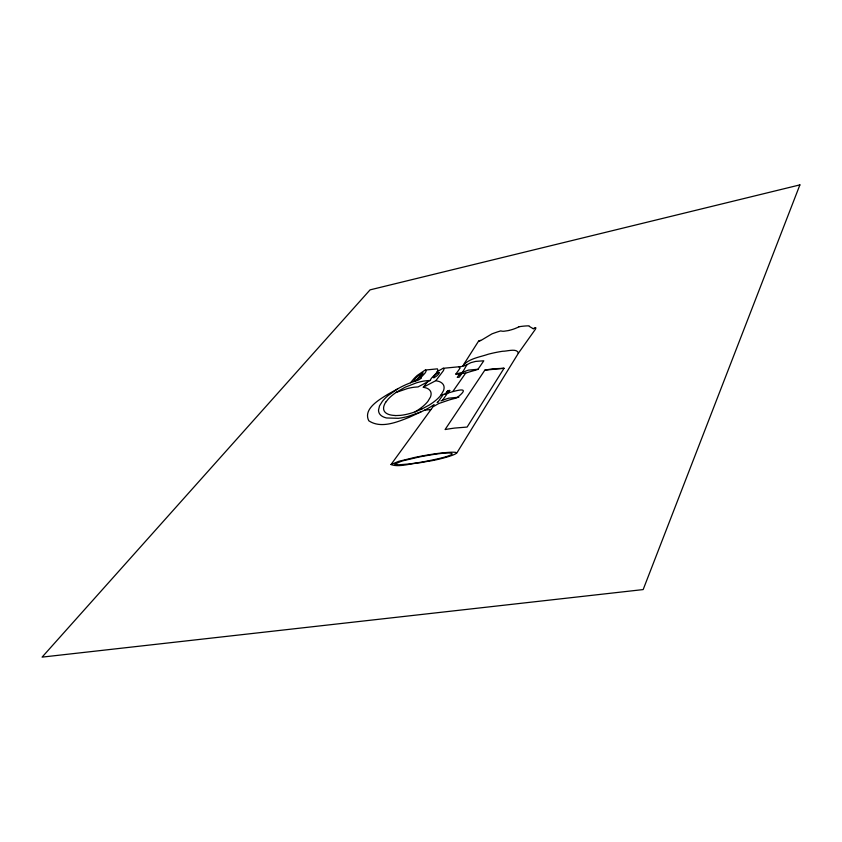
<?xml version="1.0" encoding="UTF-8"?>
<svg xmlns="http://www.w3.org/2000/svg" width="842" height="842" viewBox="0 0 842 842"><rect width="100%" height="100%" fill="white"/><g stroke="black" fill="none" stroke-linecap="round" stroke-linejoin="round"><path stroke-width="1.26" d="M479.087 340.852L481.771 339.947A16.051 5.473 -22.9 0 0 482.056 339.789L491.97 333.864A46.92 16.619 -22.7 0 1 500.864 330.864A11.072 3.8 -22.4 0 0 503.969 331.232L508.579 330.559M459.858 367.986L458.974 366.786M391.025 464.531L398.624 461.374L414.685 457.448A237.739 106.913 -27.4 0 1 438.387 453.364C478.445 448.639 441.366 459.7 427.231 461.427A200.175 72.149 -22.8 0 1 419.358 462.847C410.528 463.437 398.687 467.584 391.025 464.531L432.956 406.833L438.703 403.539L449.365 399.908A78.317 30.617 -24.1 0 1 455.638 398.224A36.406 13.293 -23.3 0 0 456.669 397.961C476.035 382.826 447.639 393.561 440.966 395.066A33.385 12.114 -24.2 0 1 438.556 397.803L437.808 398.54A29.912 10.872 -24.2 0 1 428.999 405.181L421.326 409.286M465.637 373.153A59.129 22.155 -23.5 0 1 474.909 370.364L477.951 369.354L483.803 360.797L475.751 361.386L471.099 362.586A4.957 1.768 -23.1 0 0 470.036 363.081L467.005 364.649A8.62 3.052 -23.2 0 1 461.784 366.502L443.039 368.312L437.082 371.743M456.743 453.133L518.377 353.23C517.335 347.851 506.916 351.398 502.737 351.251A73.275 27.207 -23.3 0 0 488.244 354.219C479.445 357.271 468.32 358.524 462.342 366.386M504.042 368.291L467.11 427.062L454.691 428.073A147.066 61.887 -25.5 0 0 445.071 429.557L484.834 370.164L486.297 369.88A77.401 29.428 -23.6 0 1 493.349 368.796L504.042 368.291L484.834 370.164M463.532 364.754L478.151 341.778A8.188 2.831 -22.8 0 1 479.109 340.673M385.847 402.087L388.309 398.982A31.059 11.188 -24.2 0 1 396.361 392.246L405.107 387.236L416.411 382.857A33.448 12.062 -24.2 0 1 423.863 381.047L430.43 380.352C430.157 377.669 440.208 371.796 437.387 368.849L425.147 370.059L417.306 375.395A45.3 16.177 -23.5 0 0 414.043 378.542L410.507 382.752M438.04 401.939L443.113 394.719M452.901 391.393L465.668 373.111L461.9 373.48L458.985 374.953M518.272 353.387L535.238 329.485A8.694 3.042 -22.2 0 0 535.68 327.854L533.228 328.685L535.691 327.854M447.407 393.393L442.492 400.266A5.81 2.147 -23.8 0 1 440.976 400.866M459.9 367.975A19.482 6.915 -23.6 0 1 458.606 370.238L455.848 374.069L462.521 372.301L467.005 364.649M447.765 393.225L449.754 390.446L447.681 390.656L445.092 394.245M461.9 373.48L459.237 377.195L457.227 377.395L459.911 373.669L455.848 374.069M440.966 395.066L443.502 390.667A40.742 14.746 -24.3 0 0 443.545 385.12L443.292 384.657A43.731 15.83 -24.3 0 0 439.229 381.531L435.861 380.658L423.305 387.215L426.557 388.078A41.837 15.156 -24.5 0 1 430.409 391.151L430.641 391.593A39.048 14.146 -24.5 0 1 430.451 397.045L427.883 401.36A32.354 11.746 -24.4 0 1 424.652 404.844A29.133 10.588 -24.4 0 1 415.138 411.833L412.327 412.78A32.122 11.662 -24.1 0 1 400.445 415.369L395.056 415.601M435.861 380.658L443.429 370.627L444.092 368.722L443.26 368.291M423.305 387.215L427.41 381.963M420.937 378.1C420.695 376.469 428.073 371.89 425.61 369.975M477.982 369.27L468.352 370.133L462.521 372.301M417.306 379.426L418.695 378.332A24.039 8.336 -24.2 0 0 422.031 375.016L423.042 372.774L417.779 375.995A28.196 9.999 -23.7 0 0 416.127 377.574L413.875 380.805L415.127 380.816A2.863 1.01 -24 0 0 415.506 380.616L417.306 379.426A4.136 1.452 -23.9 0 1 417.59 378.784A13.967 4.926 -23.8 0 1 421.337 375.058M437.135 402.508L437.293 402.392A3 1.116 -23.8 0 1 438.029 401.95M434.188 404.592L433.409 405.107M397.813 388.772L388.046 395.614A40.153 14.482 -24.1 0 0 382.373 401.329L379.51 405.907L378.532 410.033A49.057 17.735 -24 0 0 386.594 417.979L398.34 418.316A40.721 14.756 -24.1 0 0 408.065 416.411L420.884 411.938M430.43 380.352L418.053 386.92L414.464 387.194A33.375 12.062 -24.4 0 0 407.665 388.478L396.045 392.456M480.687 340.526L479.603 340.978M446.818 391.856L449.754 390.446M442.492 400.266L448.512 398.203L458.837 397.213M421.747 409.086L415.074 411.843M430.957 409.475L429.725 409.633M424.589 410.18L429.515 409.654M533.165 328.685L529.397 326.443A25.502 8.852 -21.7 0 1 529.102 325.843A49.404 17.556 -22.7 0 0 518.946 326.749M395.203 415.474A41.184 14.882 -24 0 1 385.762 402.108M433.409 377.048A6.915 2.463 -23.6 0 0 433.262 377.332L433.883 377.858L436.598 376.048A15.672 5.515 -23.8 0 0 438.082 374.658A12.683 4.473 -23.8 0 0 438.819 373.785L439.324 372.459L437.514 373.132A5.947 2.116 -23.6 0 0 437.23 373.332M433.493 377.027A12.788 4.557 -23.6 0 1 437.272 373.332M519.051 326.759A14.746 5.052 -22.3 0 1 508.663 330.443M421.095 378.069A4.452 1.568 -24 0 1 416.558 380.752A32.912 11.83 -24.2 0 0 400.129 387.488L387.499 394.498C379.1 399.803 362.86 408.98 368.785 420.779C380.973 428.936 397.108 422.105 409.412 417.243L422.326 411.264A32.712 11.914 -24.1 0 0 433.062 405.328M421.316 375.048A4.284 1.505 -23.8 0 1 422.663 374.153M394.919 464.037L398.624 464.826L409.37 463.942A160.959 59.277 -23.1 0 0 433.704 459.721C461.3 453.922 455.743 450.67 430.462 454.975A223.077 99.693 -27.2 0 0 419.274 456.964L401.834 461.058L394.919 464.037M799.9 184.882L643.162 589.579L42.1 657.118L370.059 289.869L799.9 184.882"/></g></svg>
